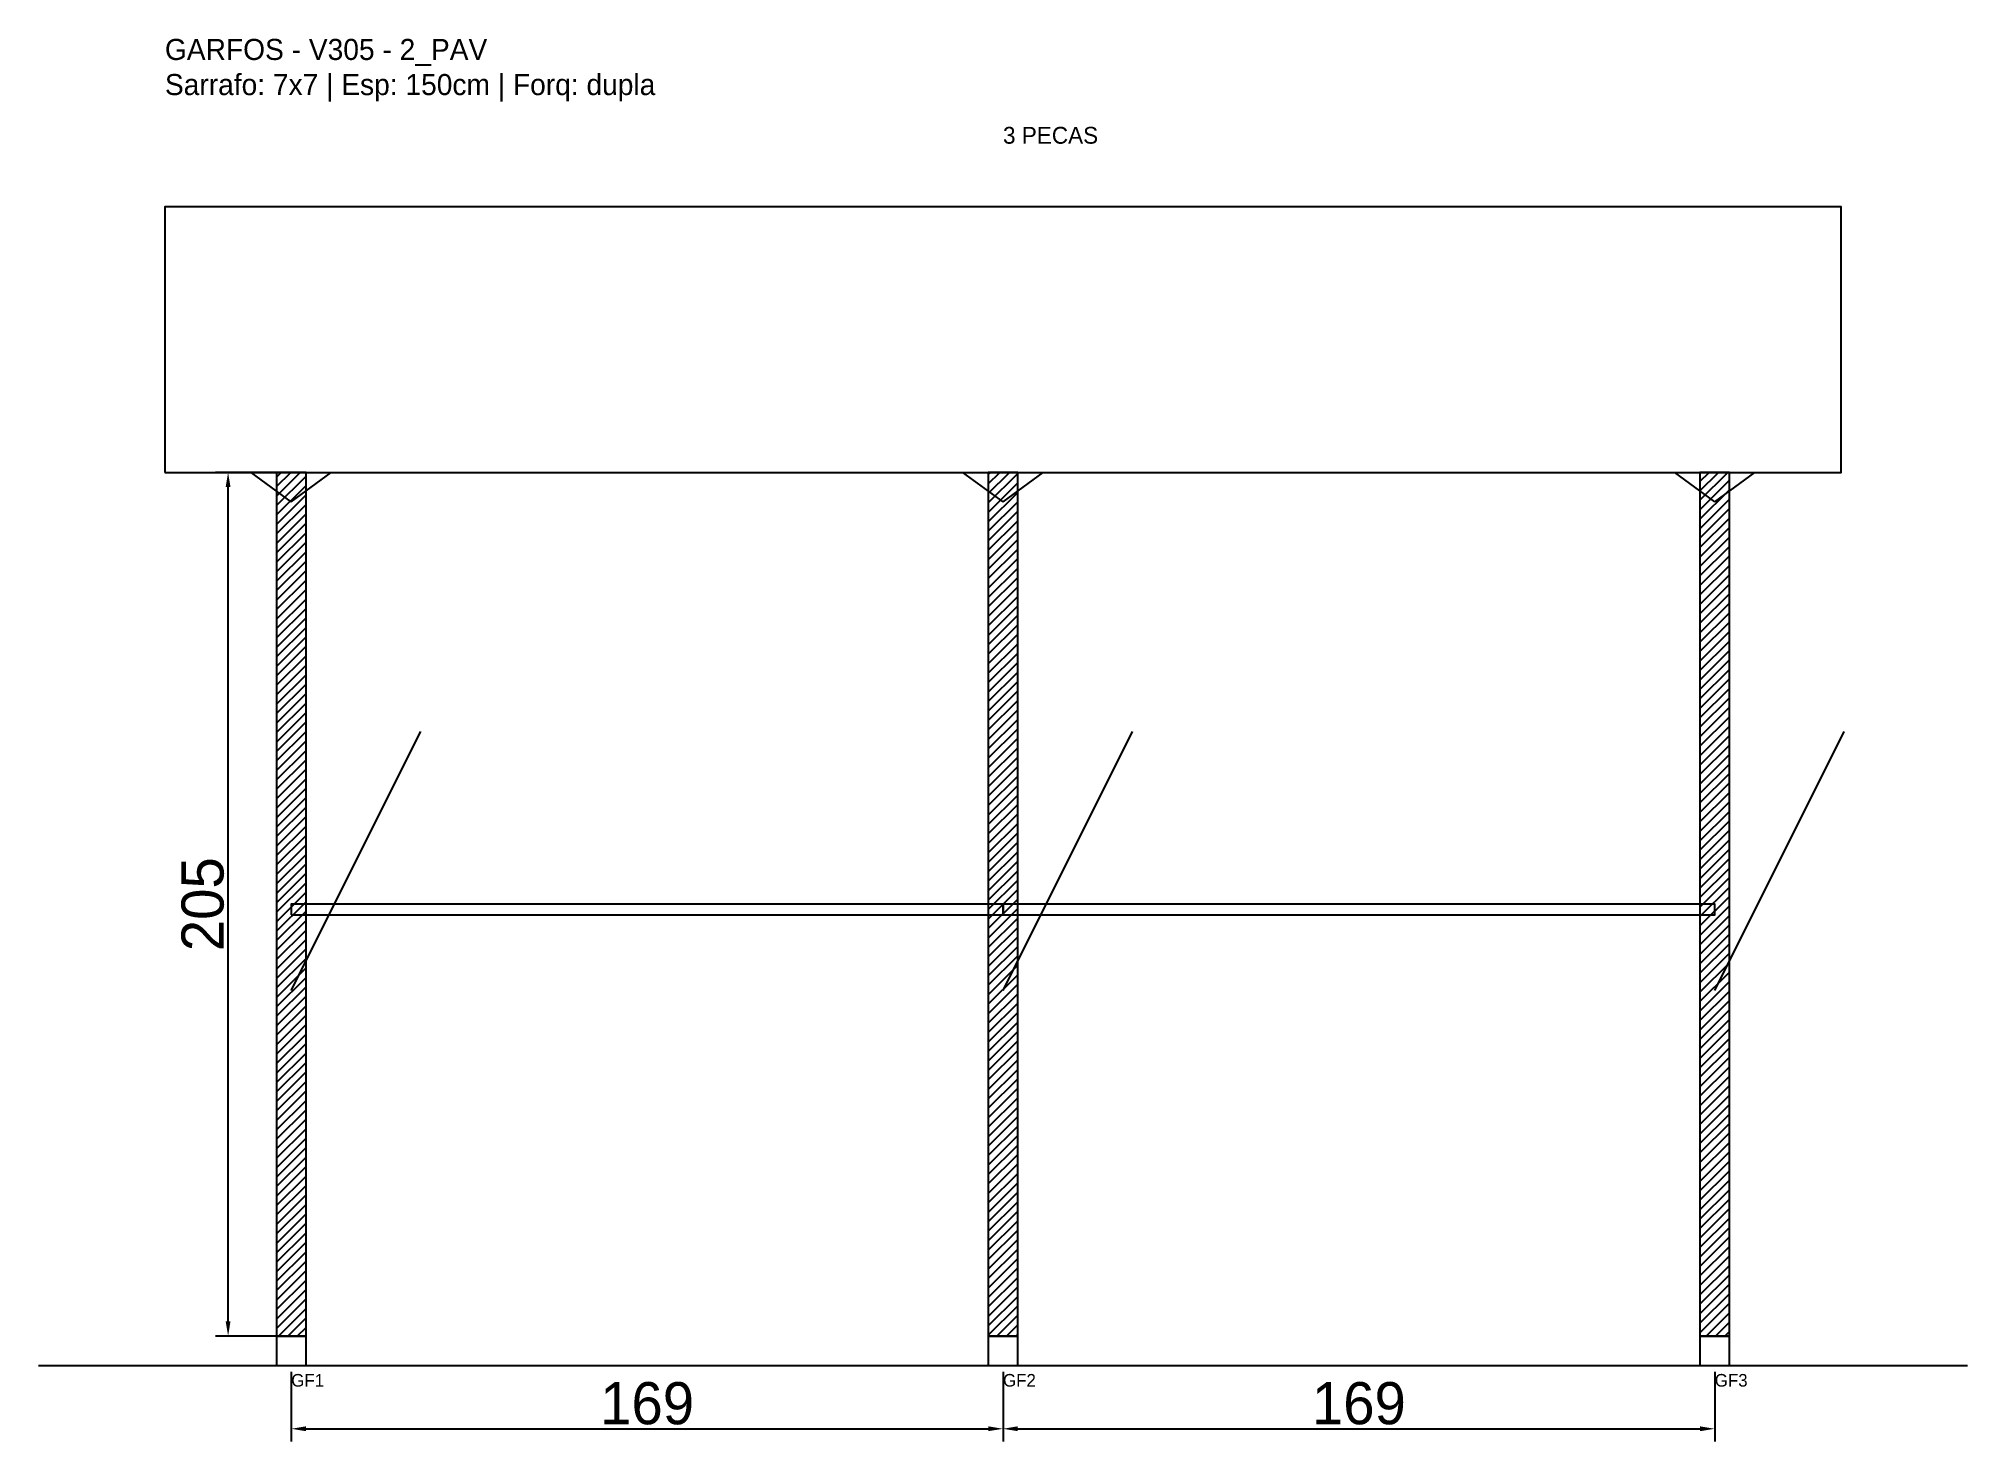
# Model space of a CAD drawing. Header units: metres. Extents: x -30 to 428, y -25 to 308.
import ezdxf

# ---------------------------------------------------------------- set-up
doc = ezdxf.new("R2010")
doc.units = ezdxf.units.M
for name, color, linetype in [('BARRA_ANCORAGEM', 1, 'Continuous'), ('COTA', 241, 'Continuous'), ('GARFOS OK', 3, 'Continuous'), ('NOME DA VIGA', 6, 'Continuous'), ('SARR_7x7', 40, 'Continuous'), ('TIRAS REESCORAMENTO', 252, 'Continuous'), ('VIGAS', 3, 'Continuous')]:
    doc.layers.add(name, color=color, linetype=linetype)
doc.dimstyles.new('EZ DXF', dxfattribs={"dimtxt": 10, "dimasz": 3.5, "dimexe": 3, "dimexo": 1.5, "dimgap": 1, "dimtad": 1, "dimdec": 1, "dimdsep": 46, "dimcen": 2.5, "dimazin": 3, "dimtfac": 1, "dimtmove": 0, "dimatfit": 3})

msp = doc.modelspace()

# ---------------------------------------------------------------- hatches: boundary and pattern name
at = {"layer": 'COTA'}
h = msp.add_hatch(dxfattribs=at)
h.set_pattern_fill('ANSI31', scale=0.5)
h.paths.add_polyline_path([(26.5, 0), (33.5, 0), (33.5, 205), (26.5, 205)])
h = msp.add_hatch(dxfattribs=at)
h.set_pattern_fill('ANSI31', scale=0.5)
h.paths.add_polyline_path([(195.5, 0), (202.5, 0), (202.5, 205), (195.5, 205)])
h = msp.add_hatch(dxfattribs=at)
h.set_pattern_fill('ANSI31', scale=0.5)
h.paths.add_polyline_path([(364.5, 0), (371.5, 0), (371.5, 205), (364.5, 205)])

# ---------------------------------------------------------------- linework, layer by layer
at = {"layer": 'BARRA_ANCORAGEM'}
for p, q in [((30, 82), (60.75, 143.5)), ((199, 82), (229.75, 143.5)), ((368, 82), (398.75, 143.5))]:
    msp.add_line(p, q, dxfattribs=at)
at = {"layer": 'GARFOS OK'}
for p, q in [((30, 198), (20.5, 205)), ((20.5, 205), (39.5, 205)), ((30, 198), (39.5, 205)), ((199, 198), (189.5, 205)), ((189.5, 205), (208.5, 205)), ((199, 198), (208.5, 205)), ((368, 198), (358.5, 205)), ((358.5, 205), (377.5, 205)), ((368, 198), (377.5, 205))]:
    msp.add_line(p, q, dxfattribs=at)
at = {"layer": 'GARFOS OK', "linetype": 'CONTINUOUS'}
msp.add_line((-30, -7), (428, -7), dxfattribs=at)
at = {"layer": 'GARFOS OK'}
for points in [[(26.5, 0), (33.5, 0), (33.5, 205), (26.5, 205), (26.5, 0)], [(195.5, 0), (202.5, 0), (202.5, 205), (195.5, 205), (195.5, 0)], [(364.5, 0), (371.5, 0), (371.5, 205), (364.5, 205), (364.5, 0)]]:
    msp.add_lwpolyline(points, dxfattribs=at)
at = {"layer": 'SARR_7x7'}
for points in [[(26.5, -7), (33.5, -7), (33.5, 0), (26.5, 0), (26.5, -7)], [(195.5, -7), (202.5, -7), (202.5, 0), (195.5, 0), (195.5, -7)], [(364.5, -7), (371.5, -7), (371.5, 0), (364.5, 0), (364.5, -7)]]:
    msp.add_lwpolyline(points, dxfattribs=at)
at = {"layer": 'TIRAS REESCORAMENTO'}
for points in [[(30, 100), (199, 100), (199, 102.5), (30, 102.5), (30, 100)], [(199, 100), (368, 100), (368, 102.5), (199, 102.5), (199, 100)]]:
    msp.add_lwpolyline(points, dxfattribs=at)
at = {"layer": 'VIGAS'}
msp.add_lwpolyline([(0, 205), (398, 205), (398, 268), (0, 268), (0, 205)], dxfattribs=at)

# ---------------------------------------------------------------- texts
at = {"layer": 'NOME DA VIGA'}
for s, height, p in [('3 PECAS', 4, (199, 283)), ('GF1', 3, (30, -12)), ('GF2', 3, (199, -12)), ('GF3', 3, (368, -12))]:
    msp.add_text(s, height=height, dxfattribs=at).set_placement(p)
at = {"layer": 'NOME DA VIGA', "insert": (0, 293), "char_height": 5, "attachment_point": 7}
msp.add_mtext('GARFOS - V305 - 2_PAV\\PSarrafo: 7x7 | Esp: 150cm | Forq: dupla', dxfattribs=at)

# ---------------------------------------------------------------- dimensions: what is measured, and where the dimension line sits
at = {"layer": 'COTA'}
msp.add_linear_dim(base=(15, 0), p1=(30, 0), p2=(30, 205), angle=90, dimstyle='EZ DXF', dxfattribs=at).render()
for base, p1, p2 in [((30, -22), (30, -7), (199, -7)), ((199, -22), (199, -7), (368, -7))]:
    msp.add_linear_dim(base=base, p1=p1, p2=p2, dimstyle='EZ DXF', dxfattribs=at).render()

doc.saveas('drawing.dxf')
